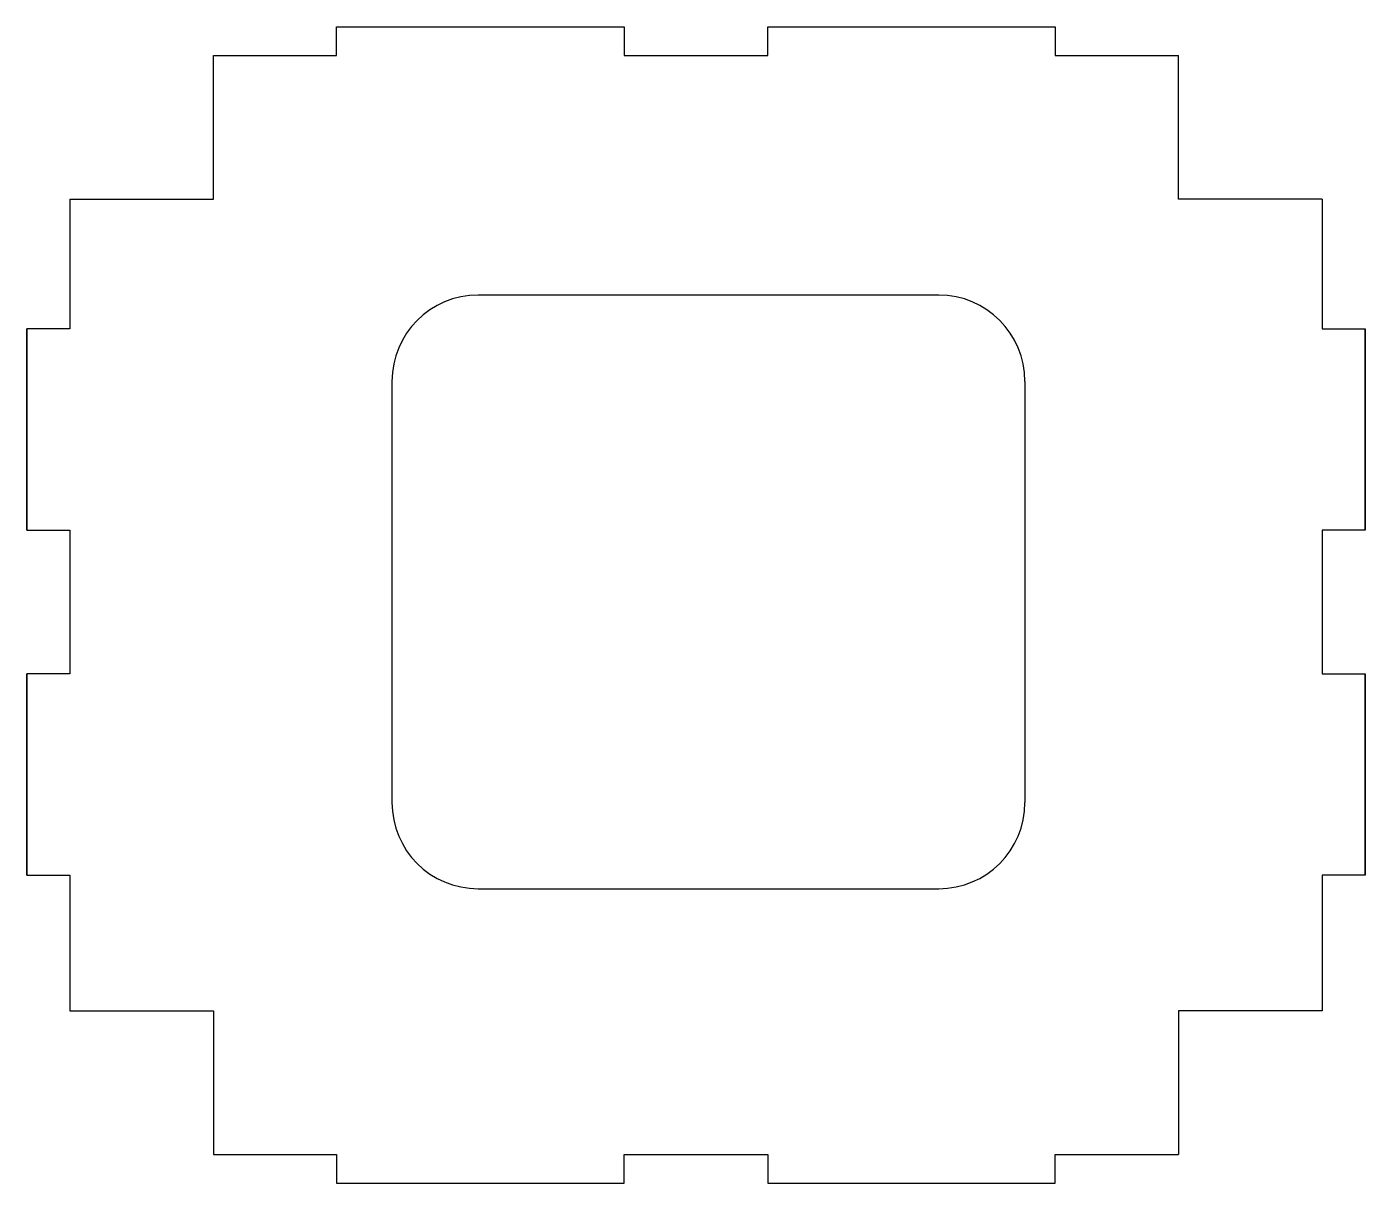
# Model space of a CAD drawing. Header units: inches. Extents: x 13.3 to 59.9, y 3.1 to 43.3.
import ezdxf

# ---------------------------------------------------------------- set-up
doc = ezdxf.new("R2010")
doc.units = ezdxf.units.IN
doc.header["$MEASUREMENT"] = 0

msp = doc.modelspace()

# ---------------------------------------------------------------- linework, layer by layer
for p, q in [((24.077, 42.28), (24.077, 43.28)), ((24.077, 43.28), (34.077, 43.28)), ((34.077, 43.28), (34.077, 42.28)), ((39.077, 42.28), (39.077, 43.28)), ((39.077, 43.28), (49.077, 43.28)), ((49.077, 43.28), (49.077, 42.28)), ((19.797, 42.28), (24.077, 42.28)), ((19.797, 37.28), (19.797, 42.28)), ((34.077, 42.28), (39.077, 42.28)), ((49.077, 42.28), (53.357, 42.28)), ((53.357, 37.28), (53.357, 42.28)), ((14.797, 37.28), (19.797, 37.28)), ((14.797, 37.28), (14.797, 32.773)), ((58.357, 37.28), (53.357, 37.28)), ((58.357, 37.28), (58.357, 32.773)), ((45.02, 33.946), (29, 33.946)), ((14.797, 32.773), (13.297, 32.773)), ((13.297, 32.773), (13.297, 25.773)), ((58.357, 32.773), (59.857, 32.773)), ((59.857, 32.773), (59.857, 25.773)), ((26, 30.946), (26, 16.296)), ((48.02, 30.946), (48.02, 16.296)), ((13.297, 25.773), (14.797, 25.773)), ((14.797, 25.773), (14.797, 20.773)), ((59.857, 25.773), (58.357, 25.773)), ((58.357, 25.773), (58.357, 20.773)), ((14.797, 20.773), (13.297, 20.773)), ((13.297, 20.773), (13.297, 13.773)), ((58.357, 20.773), (59.857, 20.773)), ((59.857, 20.773), (59.857, 13.773)), ((13.297, 13.773), (14.797, 13.773)), ((14.797, 13.773), (14.797, 9.053)), ((59.857, 13.773), (58.357, 13.773)), ((58.357, 13.773), (58.357, 9.053)), ((29, 13.296), (45.02, 13.296)), ((14.797, 9.053), (19.797, 9.053)), ((19.797, 9.053), (19.797, 4.053)), ((58.357, 9.053), (53.357, 9.053)), ((53.357, 9.053), (53.357, 4.053)), ((19.797, 4.053), (24.077, 4.053)), ((24.077, 4.053), (24.077, 3.052)), ((34.077, 3.052), (34.077, 4.053)), ((34.077, 4.053), (39.077, 4.053)), ((39.077, 4.053), (39.077, 3.052)), ((49.077, 3.052), (49.077, 4.053)), ((49.077, 4.053), (53.357, 4.053)), ((24.077, 3.052), (34.077, 3.052)), ((39.077, 3.052), (49.077, 3.052))]:
    msp.add_line(p, q)
at = {"color": 7}
for p, q in [((13.297, 25.773), (13.297, 32.773)), ((59.857, 25.773), (59.857, 32.773)), ((13.297, 13.773), (13.297, 20.773)), ((59.857, 13.773), (59.857, 20.773))]:
    msp.add_line(p, q, dxfattribs=at)
for centre, start, end in [((29, 30.946), 90, 180), ((45.02, 30.946), 0, 90), ((29, 16.296), 180, 270), ((45.02, 16.296), 270, 0)]:
    msp.add_arc(centre, 3, start, end)

doc.saveas('drawing.dxf')
